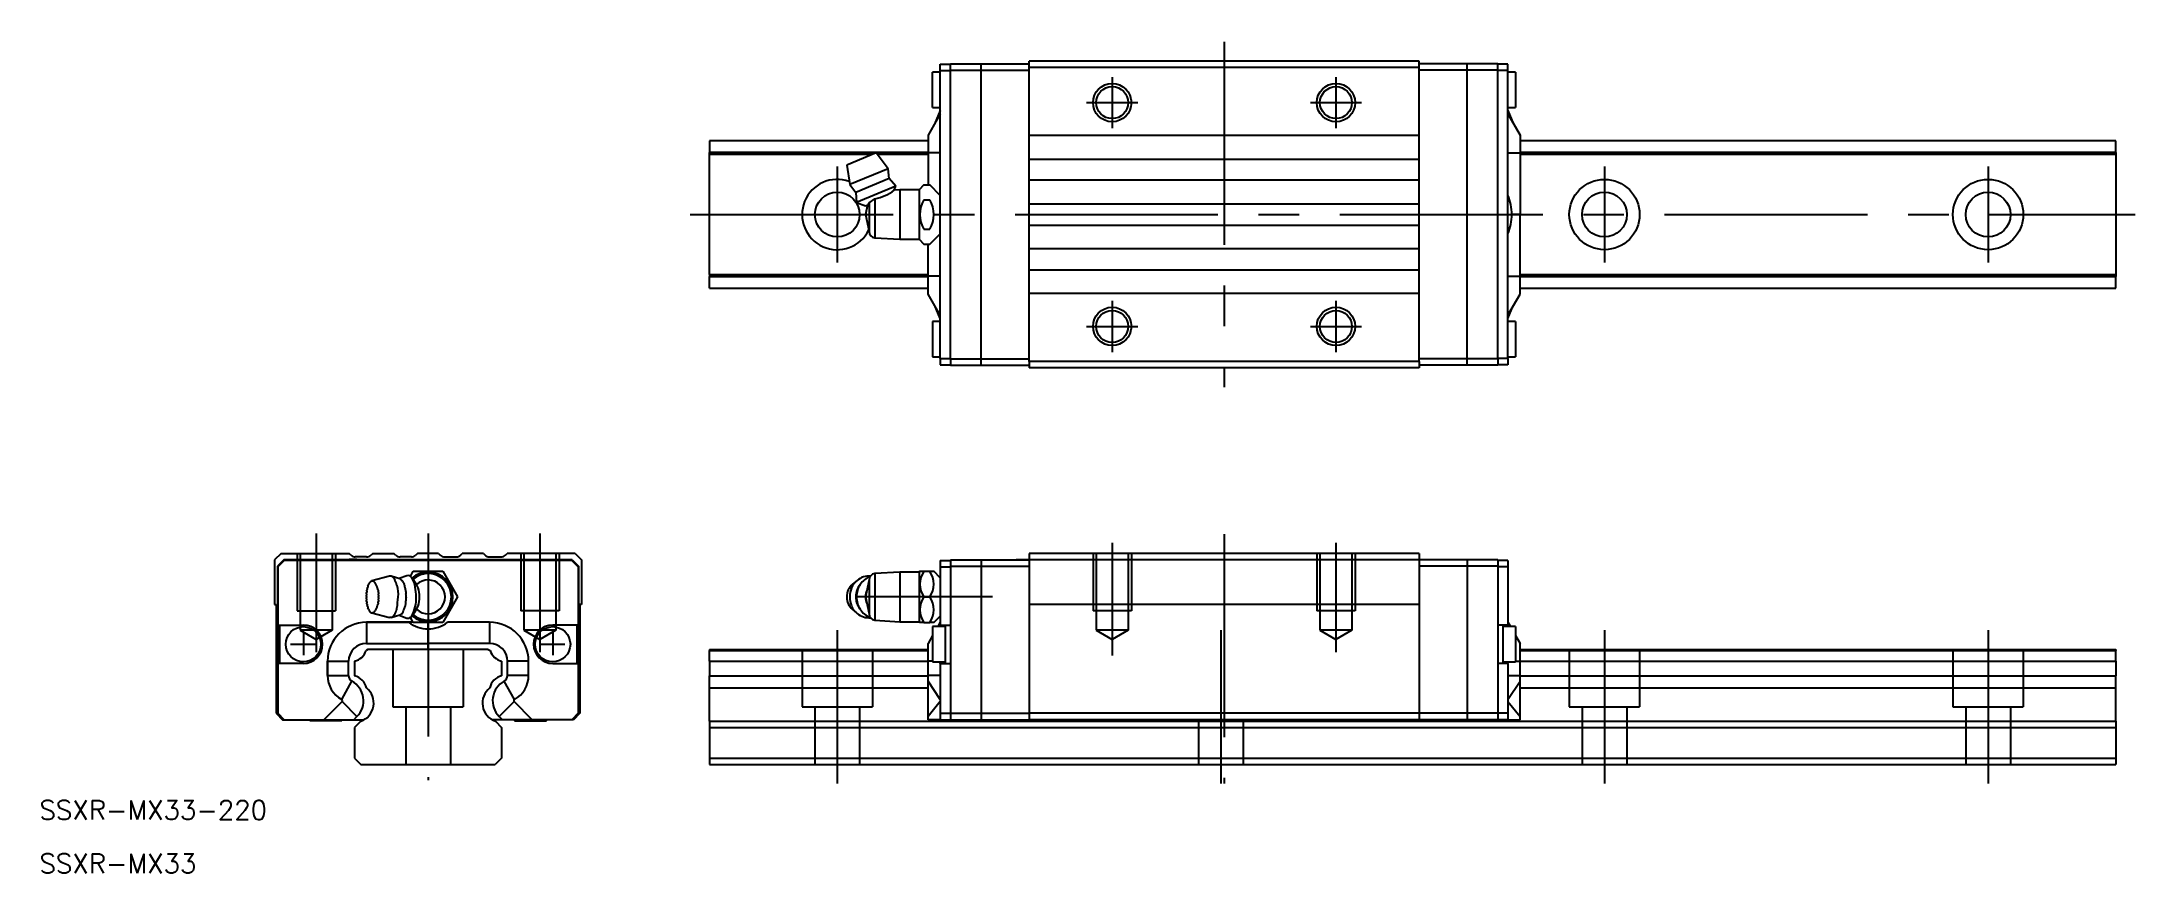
# Model space of a CAD drawing. Extents: x -60 to 267, y -17 to 113.
import ezdxf

# ---------------------------------------------------------------- set-up
doc = ezdxf.new("R2010")
doc.units = 0
doc.linetypes.add('CENTER', pattern=[50.8, 31.75, -6.35, 6.35, -6.35])
doc.linetypes.add('DASHED', pattern=[19.05, 12.7, -6.35])
doc.layers.get('0').update_dxf_attribs({"linetype": 'CONTINUOUS'})
doc.layers.add('CENTER', color=1, linetype='CENTER')
doc.styles.get("Standard").update_dxf_attribs({"font": 'txt.shx', "height": 3, "bigfont": 'bigfont.shx'})

msp = doc.modelspace()

# ---------------------------------------------------------------- linework, layer by layer
at = {"color": 7, "linetype": 'CONTINUOUS'}
for p, q in [((78.9, 102.75), (78.9, 108.25)), ((78.9, 102.75), (78.9, 108.25)), ((80.1, 108.25), (78.9, 108.25)), ((80.1, 108.25), (78.9, 108.25)), ((80.1, 108.5), (80.1, 109.5)), ((80.1, 109.5), (81.7, 109.5)), ((80.1, 63.5), (80.1, 108.5)), ((80.1, 108.5), (81.7, 108.5)), ((81.7, 109.55), (94, 109.55)), ((81.7, 108.55), (81.7, 109.55)), ((81.7, 63.45), (81.7, 108.55)), ((81.7, 108.55), (94, 108.55)), ((86.5, 62.45), (86.5, 109.55)), ((155, 110), (94, 110)), ((94, 109), (94, 110)), ((155, 109), (94, 109)), ((94, 63), (94, 109)), ((155, 109), (155, 110)), ((167.3, 109.55), (155, 109.55)), ((155, 63), (155, 109)), ((167.3, 108.55), (155, 108.55)), ((162.5, 62.45), (162.5, 109.55)), ((167.3, 108.55), (167.3, 109.55)), ((168.9, 109.5), (167.3, 109.5)), ((167.3, 63.45), (167.3, 108.55)), ((168.9, 108.5), (167.3, 108.5)), ((168.9, 108.5), (168.9, 109.5)), ((168.9, 63.5), (168.9, 108.5)), ((170.1, 108.25), (168.9, 108.25)), ((170.1, 108.25), (170.1, 102.75)), ((80.1, 101.73), (78.2, 98.43)), ((80.1, 101.73), (78.2, 98.43)), ((78.9, 102.75), (80.1, 102.75)), ((78.9, 102.75), (80.1, 102.75)), ((80.1, 102.28), (79.33, 100.4)), ((80.1, 102.28), (79.33, 100.4)), ((168.9, 102.75), (170.1, 102.75)), ((168.9, 102.28), (169.67, 100.4)), ((168.9, 101.73), (170.8, 98.43)), ((78.2, 98.43), (78.2, 95.63)), ((78.2, 98.43), (78.2, 95.63)), ((155, 98.35), (94, 98.35)), ((170.8, 98.43), (170.8, 95.63)), ((78.2, 97.5), (44, 97.5)), ((44, 97.5), (44, 95.7)), ((78.2, 95.7), (44, 95.7)), ((44, 95.4), (44, 95.7)), ((44, 76.6), (44, 95.4)), ((69.53, 95.4), (44, 95.4)), ((70.11, 95.64), (65.49, 93.73)), ((71.96, 93.16), (70.11, 95.64)), ((78.2, 95.4), (70.29, 95.4)), ((78.2, 95.63), (78.2, 90.62)), ((78.2, 95.63), (78.2, 90.62)), ((80.1, 95.63), (78.2, 95.63)), ((80.1, 95.63), (78.2, 95.63)), ((168.9, 95.63), (170.8, 95.63)), ((264, 97.5), (170.8, 97.5)), ((264, 95.7), (170.8, 95.7)), ((170.8, 95.63), (170.8, 86)), ((264, 95.4), (170.8, 95.4)), ((264, 95.7), (264, 97.5)), ((264, 95.7), (264, 95.4)), ((264, 95.4), (264, 76.6)), ((65.49, 93.73), (65.94, 90.67)), ((71.96, 93.16), (65.94, 90.67)), ((72.14, 91.61), (71.96, 93.16)), ((94, 94.65), (155, 94.65)), ((65.94, 90.67), (66.91, 89.44)), ((72.14, 91.61), (66.91, 89.44)), ((66.91, 89.44), (67.01, 87.86)), ((73.18, 90.42), (67.01, 87.86)), ((69, 87.81), (69.88, 88.45)), ((69.88, 88.45), (69.88, 82.36)), ((73.18, 90.42), (72.14, 91.61)), ((72.91, 89.82), (73.18, 90.42)), ((73.8, 89.87), (72.91, 89.82)), ((72.91, 89.82), (72.91, 89.82)), ((72.91, 89.82), (72.91, 89.82)), ((76.8, 89.87), (73.8, 89.87)), ((73.8, 89.87), (73.8, 82.13)), ((77.54, 90.62), (76.8, 89.87)), ((76.8, 89.87), (76.8, 82.13)), ((77.54, 90.62), (78.48, 90.62)), ((80.1, 89), (78.48, 90.62)), ((155, 91.35), (94, 91.35)), ((67.01, 87.86), (68.4, 87.36)), ((68.4, 87.36), (68.88, 87.55)), ((68.74, 87.5), (68.4, 86)), ((68.4, 86), (69, 83.35)), ((68.88, 87.55), (69, 87.81)), ((69, 87.81), (69, 83.35)), ((77.54, 88.31), (78.48, 88.31)), ((94, 87.65), (155, 87.65)), ((170.8, 86), (169.49, 86)), ((170.8, 76.37), (170.8, 86)), ((69.88, 82.36), (73.8, 82.13)), ((73.8, 82.13), (76.8, 82.13)), ((76.8, 82.13), (77.54, 81.38)), ((77.54, 83.69), (78.48, 83.69)), ((78.48, 81.38), (80.1, 83)), ((94, 84.35), (155, 84.35)), ((77.54, 81.38), (78.48, 81.38)), ((78.2, 76.37), (78.2, 81.38)), ((155, 80.65), (94, 80.65)), ((44, 76.6), (78.2, 76.6)), ((44, 76.6), (44, 76.3)), ((44, 76.3), (78.2, 76.3)), ((44, 74.5), (44, 76.3)), ((80.1, 76.37), (78.2, 76.37)), ((78.2, 73.57), (78.2, 76.37)), ((94, 77.35), (155, 77.35)), ((168.9, 76.37), (170.8, 76.37)), ((170.8, 76.6), (264, 76.6)), ((170.8, 73.57), (170.8, 76.37)), ((170.8, 76.3), (264, 76.3)), ((264, 76.6), (264, 76.3)), ((264, 74.5), (264, 76.3)), ((44, 74.5), (78.2, 74.5)), ((80.1, 70.27), (78.2, 73.57)), ((155, 73.65), (94, 73.65)), ((168.9, 70.27), (170.8, 73.57)), ((170.8, 74.5), (264, 74.5)), ((78.9, 69.25), (78.9, 63.75)), ((80.1, 69.25), (78.9, 69.25)), ((80.1, 69.72), (79.33, 71.6)), ((168.9, 69.72), (169.67, 71.6)), ((170.1, 69.25), (168.9, 69.25)), ((170.1, 69.25), (170.1, 63.75)), ((78.9, 63.75), (80.1, 63.75)), ((80.1, 63.5), (80.1, 62.5)), ((80.1, 63.5), (81.7, 63.5)), ((80.1, 62.5), (81.7, 62.5)), ((81.7, 63.45), (94, 63.45)), ((81.7, 63.45), (81.7, 62.45)), ((81.7, 62.45), (94, 62.45)), ((155, 63), (94, 63)), ((94, 63), (94, 62)), ((167.3, 63.45), (155, 63.45)), ((155, 63), (155, 62)), ((167.3, 62.45), (155, 62.45)), ((168.9, 63.5), (167.3, 63.5)), ((167.3, 63.45), (167.3, 62.45)), ((168.9, 62.5), (167.3, 62.5)), ((168.9, 63.75), (170.1, 63.75)), ((168.9, 63.5), (168.9, 62.5)), ((155, 62), (94, 62)), ((-23, 33), (-24, 32)), ((-23, 33), (-12.35, 33)), ((-12.09, 32.74), (-12.35, 33)), ((-8.65, 33), (-8.91, 32.74)), ((-8.65, 33), (-5.35, 33)), ((-5.09, 32.74), (-5.35, 33)), ((-1.65, 33), (-1.91, 32.74)), ((1.65, 33), (-1.65, 33)), ((1.65, 33), (1.91, 32.74)), ((5.09, 32.74), (5.35, 33)), ((8.65, 33), (5.35, 33)), ((8.65, 33), (8.91, 32.74)), ((12.09, 32.74), (12.35, 33)), ((23, 33), (12.35, 33)), ((23, 33), (24, 32)), ((155, 33), (94, 33)), ((94, 33), (94, 32)), ((155, 33), (155, 32)), ((-24, 32), (-24, 25)), ((-22.55, 32), (-23.55, 31)), ((-23.55, 31), (-23.55, 17.05)), ((-22.5, 31.9), (-23.5, 30.9)), ((-23.5, 30.9), (-23.5, 21.8)), ((22.55, 32), (-22.55, 32)), ((22.5, 31.9), (-22.5, 31.9)), ((-11.6, 32.05), (-11.88, 32.05)), ((-9.61, 32.45), (-11.39, 32.45)), ((-3.32, 29.51), (-4.54, 29.06)), ((-2.61, 32.45), (-4.39, 32.45)), ((-2.77, 29.4), (-2.31, 30.2)), ((-2.31, 30.2), (2.31, 30.2)), ((2.31, 30.2), (4.62, 26.2)), ((2.61, 32.45), (4.39, 32.45)), ((9.61, 32.45), (11.39, 32.45)), ((22.5, 31.9), (23.5, 30.9)), ((22.55, 32), (23.55, 31)), ((23.5, 30.9), (23.5, 21.8)), ((23.55, 31), (23.55, 8)), ((24, 32), (24, 25)), ((73.8, 30.07), (69.88, 29.84)), ((69.88, 29.84), (69.88, 22.56)), ((76.8, 30.07), (73.8, 30.07)), ((73.8, 30.07), (73.8, 22.32)), ((76.92, 30.2), (76.8, 30.07)), ((76.8, 30.07), (76.8, 22.32)), ((76.92, 30.2), (77.54, 30.2)), ((77.54, 30.2), (78.48, 30.2)), ((78.48, 30.2), (79.1, 30.2)), ((80.1, 29.2), (79.1, 30.2)), ((80.1, 31.9), (80.1, 30.9)), ((80.1, 31.9), (81.7, 31.9)), ((80.1, 30.9), (80.1, 21.8)), ((80.1, 30.9), (81.7, 30.9)), ((81.7, 32), (94, 32)), ((81.7, 32), (81.7, 31)), ((81.7, 31), (94, 31)), ((81.7, 31), (81.7, 8)), ((86.5, 32), (86.5, 7)), ((92, 32.05), (94, 32.05)), ((92, 32), (92, 32.05)), ((155, 32), (94, 32)), ((94, 32), (94, 25)), ((155, 32), (155, 25)), ((167.3, 32), (155, 32)), ((167.3, 31), (155, 31)), ((162.5, 32), (162.5, 7)), ((167.3, 32), (167.3, 31)), ((168.9, 31.9), (167.3, 31.9)), ((167.3, 31), (167.3, 8)), ((168.9, 30.9), (167.3, 30.9)), ((168.9, 31.9), (168.9, 30.9)), ((168.9, 30.9), (168.9, 21.8)), ((-6.04, 29.44), (-8.78, 28.69)), ((-4.4, 29.02), (-5.77, 29.44)), ((-2.14, 28.62), (-2.56, 29.18)), ((-1.81, 28.13), (-2.14, 28.62)), ((-1.55, 27.63), (-1.81, 28.13)), ((4.62, 26.2), (2.31, 22.2)), ((67.11, 28.78), (66.39, 28.18)), ((69, 28.85), (68.4, 26.2)), ((68.4, 26.2), (69, 23.55)), ((69, 28.85), (69, 23.55)), ((77.54, 26.2), (78.48, 26.2)), ((-24, 25), (-23.75, 25)), ((-23.75, 25), (-23.75, 8)), ((-8.78, 23.71), (-6.04, 22.96)), ((-5.77, 22.96), (-4.4, 23.38)), ((-4.54, 23.34), (-3.32, 22.89)), ((-2.31, 22.2), (-2.77, 23)), ((-2.56, 23.22), (-2.14, 23.78)), ((-2.14, 23.78), (-1.81, 24.27)), ((-1.81, 24.27), (-1.55, 24.77)), ((23.75, 25), (23.75, 8)), ((24, 25), (23.75, 25)), ((79.1, 22.2), (80.1, 23.2)), ((155, 25), (94, 25)), ((94, 25), (94, 8)), ((155, 25), (155, 8)), ((-23.5, 21.8), (-19.5, 21.8)), ((-23.25, 21.8), (-23.25, 15.8)), ((-9.63, 22.23), (-3.04, 22.23)), ((-3.04, 22.23), (-9.63, 22.23)), ((-9.63, 22.23), (-9.63, 18.93)), ((-9.63, 22.23), (-9.63, 18.93)), ((-2.33, 22.23), (-3.04, 22.23)), ((2.31, 22.2), (-2.31, 22.2)), ((0, 21.22), (0, 22.2)), ((0, 21.21), (0, 21.22)), ((0, 21.2), (0, 21.21)), ((0, 18.93), (0, 21.2)), ((0, 18.93), (0, 21.2)), ((9.63, 22.23), (3.04, 22.23)), ((9.63, 22.23), (9.63, 18.93)), ((23.5, 21.8), (19.5, 21.8)), ((23.25, 21.8), (23.25, 15.8)), ((23.25, 21.8), (23.25, 15.8)), ((69.88, 22.56), (73.8, 22.32)), ((73.8, 22.32), (76.8, 22.32)), ((76.8, 22.32), (76.92, 22.2)), ((77.54, 22.2), (76.92, 22.2)), ((77.54, 22.2), (78.48, 22.2)), ((78.9, 20.15), (78.2, 18.93)), ((79.1, 22.2), (78.48, 22.2)), ((78.9, 21.55), (78.9, 16.05)), ((80.9, 21.55), (78.9, 21.55)), ((80.1, 22.23), (79.71, 21.55)), ((80.1, 21.55), (80.1, 21.8)), ((80.1, 21.8), (81.7, 21.8)), ((80.9, 21.8), (80.9, 15.8)), ((80.9, 21.8), (80.9, 15.8)), ((168.9, 21.8), (167.3, 21.8)), ((168.1, 21.8), (168.1, 15.8)), ((170.1, 21.55), (168.1, 21.55)), ((168.9, 22.23), (169.29, 21.55)), ((168.9, 21.55), (168.9, 21.8)), ((170.1, 21.55), (170.1, 16.05)), ((170.1, 20.15), (170.8, 18.93)), ((-23.55, 12.95), (-23.55, 17.05)), ((-23.55, 17.05), (-23.55, 12.95)), ((-23.55, 17.05), (-23.25, 17.05)), ((-9.4, 18), (-9.7, 17.83)), ((-9.63, 18.93), (0, 18.93)), ((-9.63, 18.93), (0, 18.93)), ((9.4, 18), (-9.4, 18)), ((9.63, 18.93), (0, 18.93)), ((0, 18), (0, 18.93)), ((9.4, 18), (9.7, 17.83)), ((44, 18), (78.2, 18)), ((44, 18), (44, 17.83)), ((44, 17.83), (78.2, 17.83)), ((44, 16.15), (44, 17.83)), ((78.2, 16.13), (78.2, 18.93)), ((170.8, 16.13), (170.8, 18.93)), ((170.8, 18), (264, 18)), ((170.8, 17.83), (264, 17.83)), ((264, 18), (264, 17.83)), ((264, 16.15), (264, 17.83)), ((-23.5, 15.8), (-23.5, 8)), ((-19.5, 15.8), (-23.5, 15.8)), ((-15.73, 16.13), (-12.43, 16.13)), ((-15.73, 16.13), (-12.43, 16.13)), ((-15.73, 13.9), (-15.73, 16.13)), ((-15.73, 16.13), (-15.73, 13.9)), ((-15.73, 13.9), (-12.43, 13.9)), ((-15.73, 13.9), (-12.43, 13.9)), ((-12.43, 13.9), (-12.43, 16.13)), ((-12.43, 13.9), (-12.43, 16.13)), ((-11.5, 16.15), (-11.5, 13.85)), ((11.5, 16.15), (11.5, 13.85)), ((12.43, 13.9), (12.43, 16.13)), ((15.73, 16.13), (12.43, 16.13)), ((15.73, 13.9), (12.43, 13.9)), ((15.73, 13.9), (15.73, 16.13)), ((19.5, 15.8), (23.5, 15.8)), ((23.5, 15.8), (23.5, 8)), ((44, 16.15), (78.2, 16.15)), ((44, 16.15), (44, 13.85)), ((44, 13.85), (78.2, 13.85)), ((44, 11.96), (44, 13.85)), ((78.2, 13.9), (78.2, 16.13)), ((78.9, 16.13), (78.2, 16.13)), ((80.1, 13.9), (78.2, 13.9)), ((78.2, 13.03), (78.2, 13.9)), ((78.9, 16.05), (80.9, 16.05)), ((80.1, 15.8), (80.1, 16.05)), ((80.1, 15.8), (80.1, 8)), ((80.1, 15.8), (81.7, 15.8)), ((168.9, 15.8), (167.3, 15.8)), ((168.1, 16.05), (170.1, 16.05)), ((168.9, 15.8), (168.9, 16.05)), ((168.9, 15.8), (168.9, 8)), ((168.9, 13.9), (170.8, 13.9)), ((170.1, 16.13), (170.8, 16.13)), ((170.8, 16.15), (264, 16.15)), ((170.8, 13.9), (170.8, 16.13)), ((170.8, 13.03), (170.8, 13.9)), ((170.8, 13.85), (264, 13.85)), ((264, 16.15), (264, 13.85)), ((264, 11.96), (264, 13.85)), ((-23.55, 12.95), (-23.55, 8)), ((-23.55, 12.95), (-23.5, 12.95)), ((-13.51, 10.14), (-11.91, 13.03)), ((-13.51, 10.14), (-11.91, 13.03)), ((13.51, 10.14), (11.91, 13.03)), ((44, 6.76), (44, 11.96)), ((44, 11.96), (78.2, 11.96)), ((80.1, 10.14), (78.2, 13.03)), ((78.2, 7.49), (78.2, 13.03)), ((168.9, 10.14), (170.8, 13.03)), ((170.8, 7.49), (170.8, 13.03)), ((170.8, 11.96), (264, 11.96)), ((264, 6.76), (264, 11.96)), ((-23.75, 8), (-22.75, 7)), ((-23.55, 8), (-22.55, 7)), ((-23.5, 8), (-22.5, 7)), ((-22.75, 7), (-22.55, 7)), ((-22.55, 7), (-22.5, 7)), ((-22.5, 7), (-16.28, 7)), ((-18.5, 6.96), (-18.5, 6.8)), ((-13.5, 6.8), (-18.5, 6.8)), ((-16.28, 7), (-13.46, 9.82)), ((-13.46, 9.82), (-16.28, 7)), ((-16.28, 7), (-11.62, 7)), ((-16.28, 7), (-11.62, 7)), ((-13.5, 6.8), (-13.5, 7)), ((-13.46, 9.82), (-11.13, 7.49)), ((-13.46, 9.82), (-11.13, 7.49)), ((-11.62, 7), (-11.13, 7.49)), ((-11.62, 7), (-11.13, 7.49)), ((-11.62, 7), (-10, 7)), ((-11.62, 7), (-10, 7)), ((-10.54, 6.76), (-11.5, 5.8)), ((11.62, 7), (10, 7)), ((10.54, 6.76), (11.5, 5.8)), ((13.46, 9.82), (11.13, 7.49)), ((11.62, 7), (11.13, 7.49)), ((16.28, 7), (11.62, 7)), ((16.28, 7), (13.46, 9.82)), ((13.5, 7), (13.5, 6.8)), ((13.5, 6.8), (18.5, 6.8)), ((22.5, 7), (16.28, 7)), ((18.5, 6.8), (18.5, 7)), ((23.5, 8), (22.5, 7)), ((22.55, 7), (22.5, 7)), ((23.55, 8), (22.55, 7)), ((22.75, 7), (22.55, 7)), ((23.75, 8), (22.75, 7)), ((44, 6.76), (264, 6.76)), ((44, 6.76), (44, 5.8)), ((80.1, 9.82), (78.2, 7.49)), ((78.2, 7), (78.2, 7.49)), ((80.1, 7), (78.2, 7)), ((80.1, 8), (80.1, 7)), ((80.1, 8), (81.7, 8)), ((80.1, 7), (81.7, 7)), ((81.7, 8), (81.7, 7)), ((81.7, 8), (94, 8)), ((81.7, 7), (94, 7)), ((155, 8), (94, 8)), ((94, 8), (94, 7)), ((155, 7), (94, 7)), ((155, 8), (155, 7)), ((167.3, 8), (155, 8)), ((167.3, 7), (155, 7)), ((167.3, 8), (167.3, 7)), ((168.9, 8), (167.3, 8)), ((168.9, 7), (167.3, 7)), ((168.9, 9.82), (170.8, 7.49)), ((168.9, 8), (168.9, 7)), ((168.9, 7), (170.8, 7)), ((170.8, 7), (170.8, 7.49)), ((264, 6.76), (264, 5.8)), ((-11.5, 5.8), (-11.5, 1)), ((11.5, 5.8), (11.5, 1)), ((44, 5.8), (264, 5.8)), ((44, 5.8), (44, 1)), ((264, 5.8), (264, 1)), ((-11.5, 1), (-10.5, 0)), ((-10.5, 0), (10.5, 0)), ((11.5, 1), (10.5, 0)), ((44, 1), (264, 1)), ((44, 1), (44, 0)), ((44, 0), (264, 0)), ((264, 1), (264, 0))]:
    msp.add_line(p, q, dxfattribs=at)
at = {"color": 3, "linetype": 'DASHED'}
for p, q in [((-20.5, 33), (-20.5, 24)), ((-20, 33), (-20, 21)), ((-15, 33), (-15, 21)), ((-14.5, 33), (-14.5, 24)), ((14.5, 33), (14.5, 24)), ((15, 33), (15, 21)), ((20, 33), (20, 21)), ((20.5, 33), (20.5, 24)), ((104, 33), (104, 24)), ((104.5, 33), (104.5, 21)), ((109.5, 33), (109.5, 21)), ((110, 33), (110, 24)), ((139, 33), (139, 24)), ((139.5, 33), (139.5, 21)), ((144.5, 33), (144.5, 21)), ((145, 33), (145, 24)), ((-20.5, 24), (-14.5, 24)), ((20.5, 24), (14.5, 24)), ((110, 24), (104, 24)), ((145, 24), (139, 24)), ((-15, 21), (-20, 21)), ((-20, 21), (-17.5, 19.56)), ((-15, 21), (-17.5, 19.56)), ((15, 21), (17.5, 19.56)), ((20, 21), (15, 21)), ((20, 21), (17.5, 19.56)), ((104.5, 21), (107, 19.56)), ((109.5, 21), (104.5, 21)), ((109.5, 21), (107, 19.56)), ((139.5, 21), (142, 19.56)), ((144.5, 21), (139.5, 21)), ((144.5, 21), (142, 19.56)), ((-5.5, 18), (-5.5, 9)), ((5.5, 18), (5.5, 9)), ((58.5, 18), (58.5, 9)), ((69.5, 18), (69.5, 9)), ((178.5, 18), (178.5, 9)), ((189.5, 18), (189.5, 9)), ((238.5, 18), (238.5, 9)), ((249.5, 18), (249.5, 9)), ((-5.5, 9), (5.5, 9)), ((-3.5, 9), (-3.5, 0)), ((3.5, 9), (3.5, 0)), ((58.5, 9), (69.5, 9)), ((60.5, 9), (60.5, 0)), ((67.5, 9), (67.5, 0)), ((120.5, 6.76), (120.5, 0)), ((127.5, 6.76), (127.5, 0)), ((178.5, 9), (189.5, 9)), ((180.5, 9), (180.5, 0)), ((187.5, 9), (187.5, 0)), ((238.5, 9), (249.5, 9)), ((240.5, 9), (240.5, 0)), ((247.5, 9), (247.5, 0))]:
    msp.add_line(p, q, dxfattribs=at)
at = {"linetype": 'CONTINUOUS'}
for p, q in [((-5.77, 29.44), (-6.04, 29.44)), ((-5.77, 22.96), (-6.04, 22.96))]:
    msp.add_line(p, q, dxfattribs=at)
at = {"color": 3, "linetype": 'CONTINUOUS'}
for centre in [(107, 103.5), (142, 103.5), (107, 68.5), (142, 68.5)]:
    msp.add_circle(centre, 3, dxfattribs=at)
at = {"color": 7, "linetype": 'CONTINUOUS'}
for centre, radius in [((107, 103.5), 2.5), ((142, 103.5), 2.5), ((64, 86), 3.5), ((184, 86), 5.5), ((184, 86), 3.5), ((244, 86), 5.5), ((244, 86), 3.5), ((107, 68.5), 2.5), ((142, 68.5), 2.5), ((-19.5, 18.8), 2.75), ((-19.5, 18.8), 2.75), ((19.5, 18.8), 2.75)]:
    msp.add_circle(centre, radius, dxfattribs=at)
for centre, radius, start, end in [((64, 86), 5.5, 70.1798, 334.0411), ((68.48, 95.55), 7.24, 281.1312, 307.648), ((161.78, 86.07), 7.71, 359.4563, 22.6234), ((81.55, 86), 4.62, 150.0092, 209.9908), ((74.48, 86), 4.62, 330.0001, 29.9999), ((161.78, 85.93), 7.71, 337.3766, 0.5437), ((70, 83.35), 1, 180, 263.2229), ((-11.39, 33.45), 1, 225, 270), ((-9.61, 33.45), 1, 270, 315), ((-4.39, 33.45), 1, 225, 270), ((-2.61, 33.45), 1, 270, 315), ((2.61, 33.45), 1, 225, 270), ((4.39, 33.45), 1, 270, 315), ((9.61, 33.45), 1, 225, 270), ((11.39, 33.45), 1, 270, 315), ((-11.88, 26.05), 6, 90, 97.5568), ((-11.6, 26.55), 5.5, 82.1067, 90), ((-3.14, 29.03), 0.511, 60.8171, 110.5992), ((-3.37, 28.62), 0.984, 34.9878, 60.8171), ((0, 26.2), 3.88, 229.2393, 130.7607), ((0, 26.2), 3.64, 229.0058, 130.9942), ((70, 28.85), 1, 96.7771, 180), ((80.47, 28.2), 3.54, 145.6279, 214.3721), ((75.56, 28.2), 3.54, 325.6279, 34.3721), ((-7.82, 26.49), 1.81, 173.733, 180.0616), ((-13.35, 26.48), 3.71, 356.9724, 0.0616), ((-7.82, 26.19), 1.83, 176.9724, 183.2469), ((-13.47, 27.11), 3.87, 353.733, 356.7047), ((-7.84, 26.78), 1.77, 170.1836, 176.7047), ((-13.84, 27.82), 4.32, 350.1836, 352.8665), ((-7.89, 27.08), 1.68, 165.9229, 172.8665), ((-15.06, 28.87), 5.71, 345.9229, 347.9835), ((-7.99, 27.37), 1.51, 160.0922, 167.9835), ((-31.26, 35.8), 23.24, 340.0922, 340.6158), ((-8.23, 27.69), 1.18, 149.9462, 160.6158), ((-7.16, 27.08), 2.41, 144.2871, 149.9462), ((-8.72, 28.2), 0.49, 97.1639, 144.2871), ((-8.83, 28.06), 0.628, 42.7713, 85.8209), ((-9.66, 27.29), 1.76, 34.4113, 42.7713), ((-9.34, 27.51), 1.37, 24.8028, 34.4113), ((-13.66, 25.52), 6.13, 22.7591, 24.8028), ((-9.7, 27.18), 1.84, 16.1339, 22.7591), ((-41.36, 18.02), 34.79, 15.7913, 16.1339), ((-9.92, 26.91), 2.12, 10.2366, 15.7913), ((23.12, 32.88), 31.46, 190.2366, 190.607), ((-10.04, 26.67), 2.29, 5.5412, 10.607), ((8.45, 28.46), 16.29, 185.5412, 186.2483), ((-10.11, 26.43), 2.37, 1.408, 6.2483), ((5.83, 26.82), 13.57, 181.408, 182.2531), ((-10.13, 26.19), 2.4, 357.4766, 2.2531), ((-6.18, 28.44), 1.08, 21.0278, 67.2834), ((-25.74, 20.92), 22.03, 18.6519, 21.0278), ((-8.85, 26.62), 4.21, 354.2322, 18.6519), ((-79.96, 33.81), 75.68, 352.8838, 354.2322), ((-4.99, 27.75), 1.39, 55.0676, 65.0564), ((-4.56, 28.36), 0.646, 25.4744, 55.0676), ((16.46, 38.38), 22.64, 205.4744, 206.7542), ((-5, 27.56), 1.4, 7.3483, 26.7542), ((21.44, 30.97), 25.26, 187.3483, 189.748), ((1.47, 25.69), 4.94, 174.0912, 181.156), ((-5.24, 26.39), 1.81, 354.0912, 9.748), ((-5.21, 27.33), 3.23, 7.3525, 34.9878), ((-24.05, 24.9), 22.23, 3.3561, 7.3525), ((-6.97, 25.9), 5.12, 345.9353, 3.3561), ((0, 26.2), 2.65, 226.8285, 133.1715), ((-6.66, 26.2), 5.31, 344.3386, 15.6614), ((68.24, 26.19), 2.75, 156.3696, 179.7225), ((68.12, 26.19), 2.63, 179.7225, 204.1854), ((67.95, 26.31), 2.43, 129.9202, 156.3696), ((69.39, 26.21), 3.45, 155.8923, 180.1998), ((69.5, 26.21), 3.56, 180.1998, 203.7081), ((69.24, 26.28), 3.29, 130.7852, 155.8923), ((70.04, 26.19), 3.14, 141.4466, 179.7942), ((69.89, 26.19), 2.98, 179.7942, 196.5767), ((70.47, 26.22), 3.46, 163.2854, 180.3436), ((70.77, 26.22), 3.76, 180.3436, 196.0273), ((68.96, 26.6), 2.86, 85.1547, 130.7852), ((70.61, 26.18), 3.61, 146.9357, 163.2854), ((70.2, 26.45), 3.11, 109.6894, 146.9357), ((70.8, 26.2), 2.4, 154.7068, 179.7781), ((70.86, 26.22), 2.46, 180.3823, 205.1326), ((80.47, 24.2), 3.54, 145.6279, 214.3721), ((75.56, 24.2), 3.54, 325.6279, 34.3721), ((-13.35, 25.88), 3.72, 0.1617, 3.2469), ((-7.82, 25.89), 1.81, 180.1617, 186.4986), ((-13.49, 25.25), 3.89, 3.5403, 6.4986), ((-7.84, 25.6), 1.77, 183.5403, 190.0814), ((-13.88, 24.52), 4.37, 7.4277, 10.0814), ((-7.89, 25.3), 1.67, 187.4277, 194.4141), ((-15.23, 23.42), 5.9, 12.4183, 14.4141), ((-8, 25.01), 1.5, 192.4183, 200.4132), ((-42.96, 12), 35.8, 20.0721, 20.4132), ((-8.25, 24.68), 1.15, 200.0721, 211.1208), ((-7.48, 25.15), 2.06, 211.1208, 217.8884), ((-8.72, 24.18), 0.477, 217.8884, 242.119), ((-8.77, 24.09), 0.381, 242.119, 267.2598), ((-8.82, 24.31), 0.597, 273.2202, 298.7005), ((-8.81, 24.3), 0.589, 298.7005, 314.972), ((-9.53, 25.01), 1.59, 314.972, 324.4048), ((-9.31, 24.86), 1.33, 324.4048, 334.4057), ((-13.18, 26.71), 5.62, 334.4057, 336.6464), ((-9.68, 25.2), 1.81, 336.6464, 343.3865), ((-35.48, 32.9), 28.74, 343.3865, 343.8022), ((-9.91, 25.47), 2.1, 343.8022, 349.4059), ((26.22, 18.72), 34.65, 169.0693, 169.4059), ((-10.04, 25.72), 2.28, 349.0693, 354.1585), ((8.81, 23.79), 16.67, 173.4671, 174.1585), ((-10.1, 25.96), 2.37, 353.4671, 358.3172), ((5.9, 25.49), 13.64, 177.4766, 178.3172), ((-6.93, 24.69), 2.08, 304.0454, 352.8838), ((-4.7, 24.17), 0.842, 290.5673, 338.4782), ((-24.16, 31.85), 21.76, 338.4782, 340.7177), ((-6.12, 25.54), 2.66, 340.7177, 1.156), ((-3.03, 23.12), 0.242, 277.7073, 306.3092), ((-2.06, 21.79), 1.41, 120.5653, 126.3092), ((-3.06, 23.49), 0.561, 300.5653, 331.7244), ((-8.05, 26.17), 6.23, 331.7244, 345.9353), ((68.03, 26.15), 2.53, 204.1854, 229.5249), ((69.16, 26.06), 3.19, 203.7081, 230.0021), ((97.8, 61.02), 48.38, 229.5249, 230.6346), ((70.12, 26.26), 3.23, 196.5767, 217.9131), ((69.01, 25.88), 2.95, 230.0021, 251.8623), ((70.36, 26.1), 3.33, 196.0273, 213.7038), ((70.38, 26.12), 3.36, 213.7038, 231.0042), ((68.95, 25.7), 2.76, 251.8623, 275.2328), ((70.1, 25.76), 2.9, 231.0042, 250.9998), ((70, 23.55), 1, 180, 263.2229), ((-19.5, 18.8), 3, 270, 90), ((-9.63, 16.13), 6.1, 90.0008, 179.9992), ((-9.63, 16.13), 6.1, 90.0008, 179.9992), ((-3.12, 23.79), 0.919, 257.7557, 277.7073), ((0, 26.2), 5, 232.5609, 270), ((0, 26.2), 5, 270, 307.4391), ((9.63, 16.13), 6.1, 0.0008, 89.9992), ((19.5, 18.8), 3, 90, 270), ((-9.63, 16.13), 2.8, 90, 180), ((-9.63, 16.13), 2.8, 90, 180), ((-12.08, 18.58), 2.5, 283.5091, 342.3449), ((9.63, 16.13), 2.8, 0, 90), ((12.08, 18.58), 2.5, 197.6551, 256.4909), ((-11.43, 13.9), 4.3, 180.0008, 241.1143), ((-11.43, 13.9), 4.3, 180.0008, 241.1143), ((-11.43, 13.9), 1, 180, 241.1151), ((-11.43, 13.9), 1, 180, 241.1151), ((-12.08, 11.42), 2.5, 12.4795, 76.4909), ((12.08, 11.42), 2.5, 103.5091, 167.5205), ((11.43, 13.9), 1, 298.8849, 0), ((11.43, 13.9), 4.3, 298.8857, 359.9992), ((-13.6, 9.96), 0.2, 315.0002, 61.115), ((-13.6, 9.96), 3.5, 315, 61.1151), ((-13.6, 9.96), 3.5, 315, 61.1151), ((-11.5, 9.6), 3, 288.5944, 51.7585), ((11.5, 9.6), 3, 128.2415, 251.4056), ((13.6, 9.96), 3.5, 118.8849, 225), ((13.6, 9.96), 0.2, 118.885, 224.9998)]:
    msp.add_arc(centre, radius, start, end, dxfattribs=at)
at = {"layer": 'CENTER', "color": 1, "linetype": 'CENTER'}
for p, q in [((124.5, 113), (124.5, 59)), ((107, 107.5), (107, 99.5)), ((142, 107.5), (142, 99.5)), ((103, 103.5), (111, 103.5)), ((138, 103.5), (146, 103.5)), ((64, 93.5), (64, 78.5)), ((184, 93.5), (184, 78.5)), ((244, 93.5), (244, 78.5)), ((41, 86), (267, 86)), ((107, 72.5), (107, 64.5)), ((142, 72.5), (142, 64.5)), ((103, 68.5), (111, 68.5)), ((138, 68.5), (146, 68.5)), ((-17.5, 36.12), (-17.5, 17.56)), ((0, 36.12), (0, -2.48)), ((17.5, 36.12), (17.5, 17.56)), ((107, 34.64), (107, 17.06)), ((124.5, 36), (124.5, -3)), ((142, 34.64), (142, 17.56)), ((88.29, 26.2), (66.99, 26.2)), ((-19.5, 20.69), (-19.5, 17.09)), ((19.5, 20.69), (19.5, 17.09)), ((64, 21), (64, -3)), ((124, 21), (124, -3)), ((184, 21), (184, -3)), ((244, 21), (244, -3)), ((-21.54, 18.8), (-17.64, 18.8)), ((17.47, 18.8), (21.37, 18.8))]:
    msp.add_line(p, q, dxfattribs=at)

# ---------------------------------------------------------------- texts
at = {"color": 7, "linetype": 'CONTINUOUS'}
for s, p in [('SSXR-MX33-220', (-60.79, -8.63)), ('SSXR-MX33', (-60.79, -17))]:
    msp.add_text(s, height=3, dxfattribs=at).set_placement(p)

doc.saveas('drawing.dxf')
